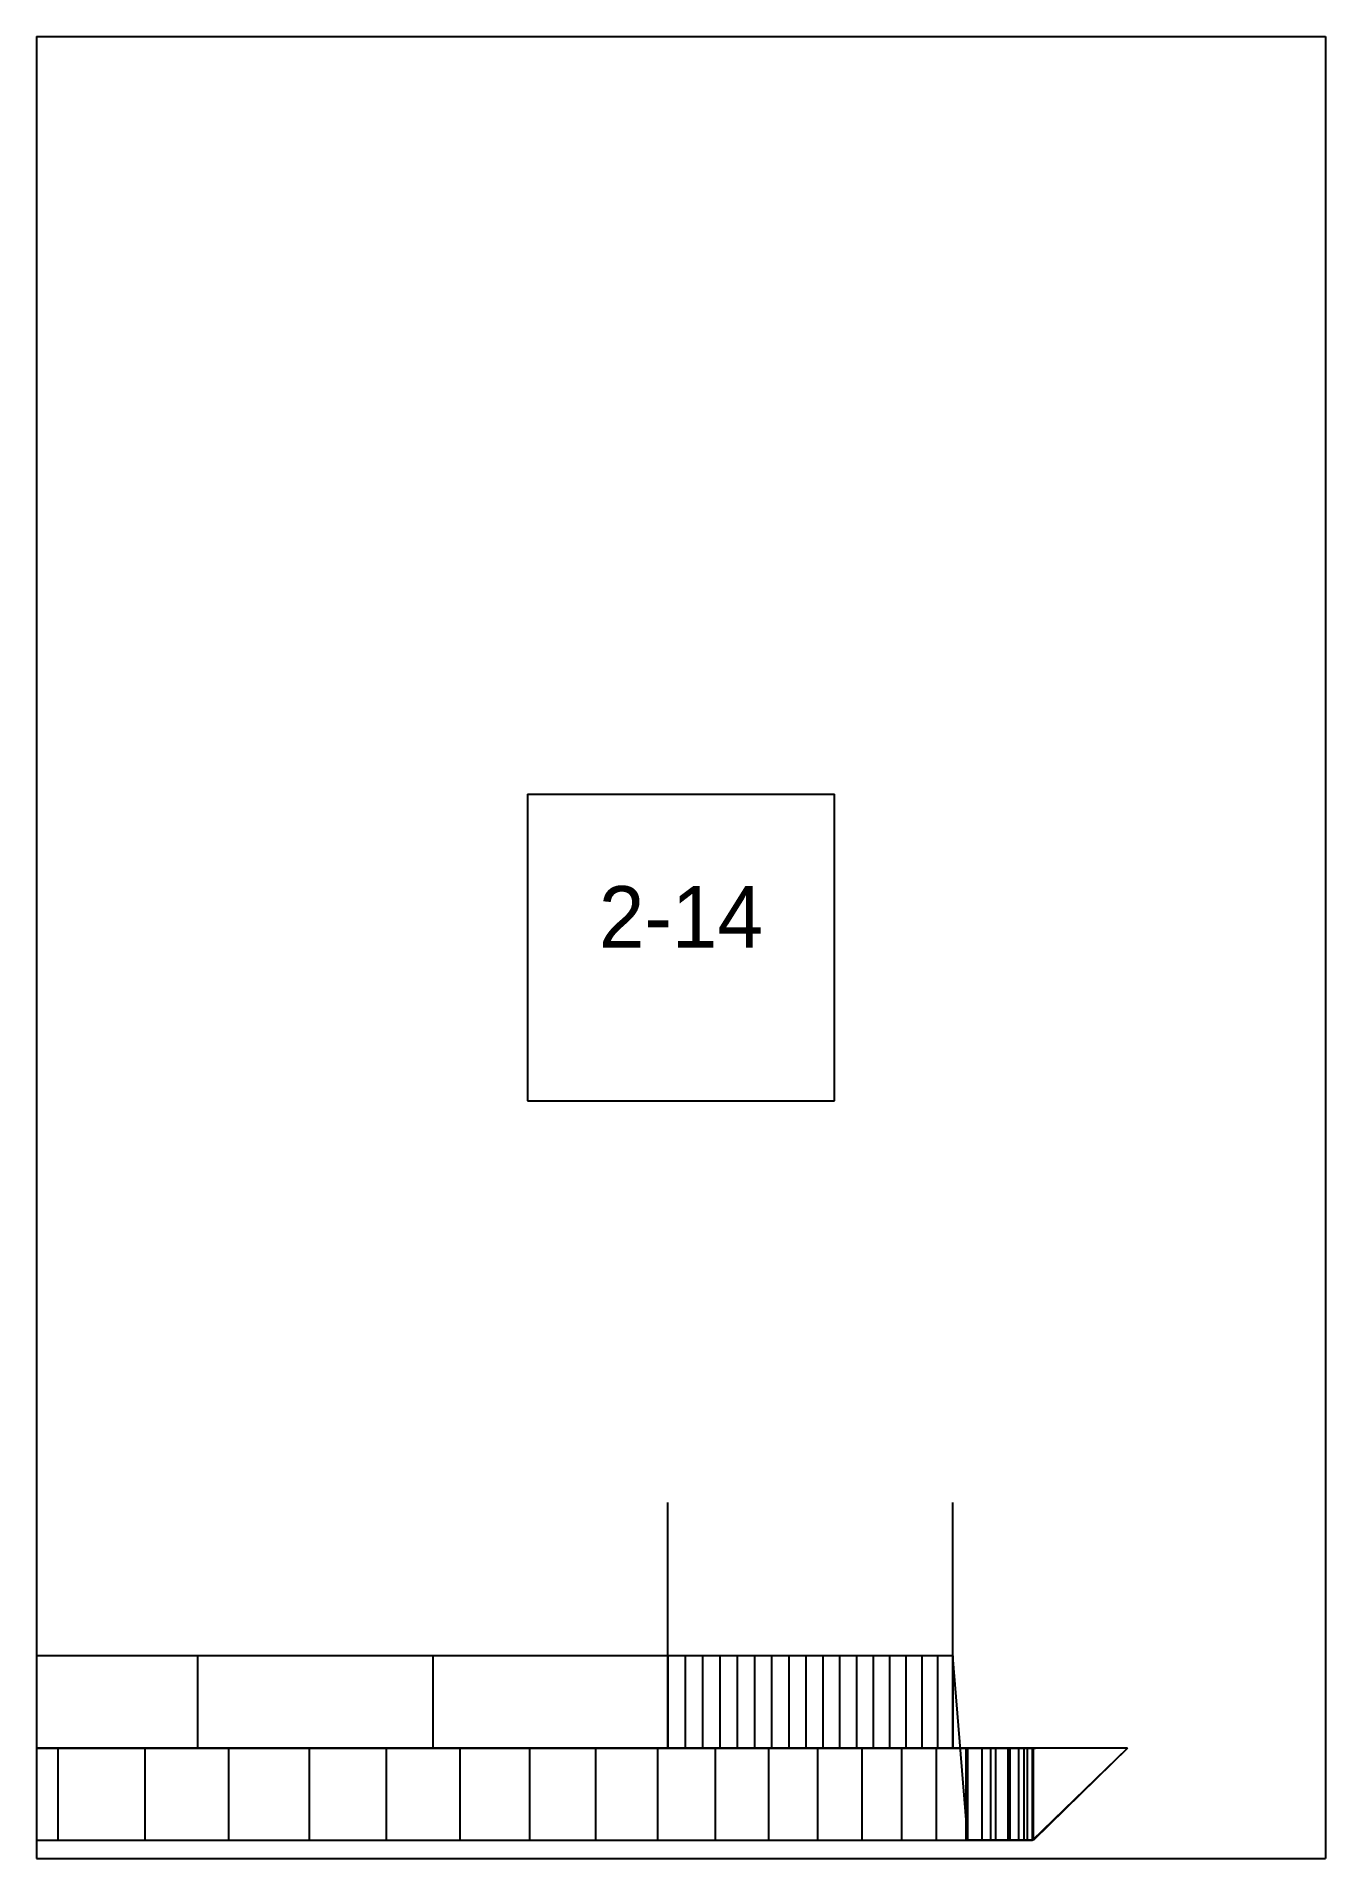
# Paper-space layout 'Plan 2-14' of a CAD drawing. Header units: metres, sheet in millimetres. Extents: x 0 to 210, y 0 to 297.
# The model-space entities are those that its viewports show. They can reach past a viewport. Long polylines and large blocks are cut down to what shows.
import ezdxf
from ezdxf.enums import TextEntityAlignment as Align

# ---------------------------------------------------------------- set-up
doc = ezdxf.new("R2010")
doc.units = ezdxf.units.M
for name, color, linetype in [('default', 7, 'Continuous'), ('TEXTLAYER', 7, 'Continuous'), ('VIEWPORTS', 7, 'Continuous')]:
    doc.layers.add(name, color=color, linetype=linetype)

msp = doc.modelspace()

# ---------------------------------------------------------------- linework, layer by layer
at = {"color": 9}
for p, q in [((2730, 0), (2730, -297)), ((2730, 0), (2730, -297)), ((2940, 0), (2940, -297)), ((2940, 0), (2940, -297)), ((2520, -297), (2730, -297)), ((2520, -297), (2730, -297)), ((2730, -297), (2940, -297)), ((2730, -297), (2730, -594)), ((2730, -297), (2940, -297)), ((2730, -297), (2730, -594)), ((2940, -297), (3150, -297)), ((2940, -297), (2940, -594)), ((2940, -297), (3150, -297)), ((2940, -297), (2940, -594)), ((2810, -420.5), (2860, -420.5)), ((2810, -420.5), (2810, -470.5)), ((2860, -470.5), (2860, -420.5)), ((2810, -470.5), (2860, -470.5)), ((2520, -594), (2730, -594)), ((2520, -594), (2730, -594)), ((2730, -594), (2940, -594)), ((2730, -594), (2730, -891)), ((2730, -594), (2940, -594)), ((2730, -594), (2730, -891)), ((2940, -594), (3150, -594)), ((2940, -594), (2940, -891)), ((2940, -594), (3150, -594)), ((2940, -594), (2940, -891))]:
    msp.add_line(p, q, dxfattribs=at)
at = {"layer": 'default', "color": 7, "linetype": 'Continuous'}
for p, q in [((2832.88, -575.98), (2832.88, -535.98)), ((2879.31, -575.98), (2879.31, -535.98)), ((2756.24, -560.98), (2717.91, -560.98)), ((2756.24, -560.98), (2756.24, -575.98)), ((2794.56, -560.98), (2756.24, -560.98)), ((2832.88, -560.98), (2794.56, -560.98)), ((2794.56, -560.98), (2794.56, -575.98)), ((2832.88, -560.98), (2832.88, -575.98)), ((2835.7, -560.98), (2832.88, -560.98)), ((2835.7, -560.98), (2835.7, -575.98)), ((2838.52, -560.98), (2835.7, -560.98)), ((2838.52, -560.98), (2838.52, -575.98)), ((2841.33, -560.98), (2838.52, -560.98)), ((2841.33, -560.98), (2841.33, -575.98)), ((2844.14, -560.98), (2841.33, -560.98)), ((2844.14, -560.98), (2844.14, -575.98)), ((2846.95, -560.98), (2844.14, -560.98)), ((2846.95, -560.98), (2846.95, -575.98)), ((2849.75, -560.98), (2846.95, -560.98)), ((2849.75, -560.98), (2849.75, -575.98)), ((2852.54, -560.98), (2849.75, -560.98)), ((2852.54, -560.98), (2852.54, -575.98)), ((2855.32, -560.98), (2852.54, -560.98)), ((2855.32, -560.98), (2855.32, -575.98)), ((2858.08, -560.98), (2855.32, -560.98)), ((2858.08, -560.98), (2858.08, -575.98)), ((2860.83, -560.98), (2858.08, -560.98)), ((2860.83, -560.98), (2860.83, -575.98)), ((2863.57, -560.98), (2860.83, -560.98)), ((2863.57, -560.98), (2863.57, -575.98)), ((2866.28, -560.98), (2863.57, -560.98)), ((2866.28, -560.98), (2866.28, -575.98)), ((2868.97, -560.98), (2866.28, -560.98)), ((2868.97, -560.98), (2868.97, -575.98)), ((2871.62, -560.98), (2868.97, -560.98)), ((2871.62, -560.98), (2871.62, -575.98)), ((2874.24, -560.98), (2871.62, -560.98)), ((2874.24, -560.98), (2874.24, -575.98)), ((2876.8, -560.98), (2874.24, -560.98)), ((2876.8, -560.98), (2876.8, -575.98)), ((2879.31, -560.98), (2876.8, -560.98)), ((2879.31, -560.98), (2879.31, -575.98)), ((2881.74, -590.98), (2879.31, -560.98)), ((2756.24, -575.98), (2717.91, -575.98)), ((2718.95, -575.98), (2733.56, -575.98)), ((2733.56, -590.98), (2733.56, -575.98)), ((2733.56, -575.98), (2747.71, -575.98)), ((2747.71, -590.98), (2747.71, -575.98)), ((2747.71, -575.98), (2761.35, -575.98)), ((2794.56, -575.98), (2756.24, -575.98)), ((2761.35, -590.98), (2761.35, -575.98)), ((2761.35, -575.98), (2774.47, -575.98)), ((2774.47, -590.98), (2774.47, -575.98)), ((2774.47, -575.98), (2787.03, -575.98)), ((2787.03, -590.98), (2787.03, -575.98)), ((2787.03, -575.98), (2799.01, -575.98)), ((2832.88, -575.98), (2794.56, -575.98)), ((2799.01, -575.98), (2810.38, -575.98)), ((2799.01, -590.98), (2799.01, -575.98)), ((2810.38, -590.98), (2810.38, -575.98)), ((2810.38, -575.98), (2821.12, -575.98)), ((2821.12, -590.98), (2821.12, -575.98)), ((2821.12, -575.98), (2831.21, -575.98)), ((2831.21, -590.98), (2831.21, -575.98)), ((2831.21, -575.98), (2840.61, -575.98)), ((2835.7, -575.98), (2832.88, -575.98)), ((2838.52, -575.98), (2835.7, -575.98)), ((2841.33, -575.98), (2838.52, -575.98)), ((2840.61, -590.98), (2840.61, -575.98)), ((2840.61, -575.98), (2849.31, -575.98)), ((2844.14, -575.98), (2841.33, -575.98)), ((2846.95, -575.98), (2844.14, -575.98)), ((2849.75, -575.98), (2846.95, -575.98)), ((2849.31, -590.98), (2849.31, -575.98)), ((2849.31, -575.98), (2857.28, -575.98)), ((2852.54, -575.98), (2849.75, -575.98)), ((2855.32, -575.98), (2852.54, -575.98)), ((2858.08, -575.98), (2855.32, -575.98)), ((2857.28, -590.98), (2857.28, -575.98)), ((2857.28, -575.98), (2864.5, -575.98)), ((2860.83, -575.98), (2858.08, -575.98)), ((2863.57, -575.98), (2860.83, -575.98)), ((2866.28, -575.98), (2863.57, -575.98)), ((2864.5, -590.98), (2864.5, -575.98)), ((2864.5, -575.98), (2870.96, -575.98)), ((2868.97, -575.98), (2866.28, -575.98)), ((2871.62, -575.98), (2868.97, -575.98)), ((2870.96, -590.98), (2870.96, -575.98)), ((2870.96, -575.98), (2876.61, -575.98)), ((2874.24, -575.98), (2871.62, -575.98)), ((2876.8, -575.98), (2874.24, -575.98)), ((2876.61, -590.98), (2876.61, -575.98)), ((2876.61, -575.98), (2881.45, -575.98)), ((2879.31, -575.98), (2876.8, -575.98)), ((2879.31, -575.98), (2879.31, -575.98)), ((2881.74, -575.98), (2879.31, -575.98)), ((2881.45, -590.98), (2881.45, -575.98)), ((2881.45, -575.98), (2885.46, -575.98)), ((2881.74, -590.98), (2881.74, -575.98)), ((2884.07, -575.98), (2881.74, -575.98)), ((2884.07, -590.98), (2884.07, -575.98)), ((2886.27, -575.98), (2884.07, -575.98)), ((2885.46, -590.98), (2885.46, -575.98)), ((2885.46, -575.98), (2888.62, -575.98)), ((2886.27, -590.98), (2886.27, -575.98)), ((2888.29, -575.98), (2886.27, -575.98)), ((2888.29, -590.98), (2888.29, -575.98)), ((2890.06, -575.98), (2888.29, -575.98)), ((2888.62, -590.98), (2888.62, -575.98)), ((2888.62, -575.98), (2890.89, -575.98)), ((2890.06, -590.98), (2890.06, -575.98)), ((2891.47, -575.98), (2890.06, -575.98)), ((2890.89, -590.98), (2890.89, -575.98)), ((2890.89, -575.98), (2892.27, -575.98)), ((2891.47, -590.98), (2891.47, -575.98)), ((2892.41, -575.98), (2891.47, -575.98)), ((2892.27, -590.98), (2892.27, -575.98)), ((2892.27, -590.98), (2907.74, -575.98)), ((2892.27, -575.98), (2892.74, -575.98)), ((2892.41, -590.98), (2892.41, -575.98)), ((2907.74, -575.98), (2892.41, -590.98)), ((2892.74, -575.98), (2892.41, -575.98)), ((2907.74, -575.98), (2892.74, -575.98)), ((2718.95, -590.98), (2733.56, -590.98)), ((2733.56, -590.98), (2747.71, -590.98)), ((2747.71, -590.98), (2761.35, -590.98)), ((2761.35, -590.98), (2774.47, -590.98)), ((2774.47, -590.98), (2787.03, -590.98)), ((2787.03, -590.98), (2799.01, -590.98)), ((2799.01, -590.98), (2810.38, -590.98)), ((2810.38, -590.98), (2821.12, -590.98)), ((2821.12, -590.98), (2831.21, -590.98)), ((2831.21, -590.98), (2840.61, -590.98)), ((2840.61, -590.98), (2849.31, -590.98)), ((2849.31, -590.98), (2857.28, -590.98)), ((2857.28, -590.98), (2864.5, -590.98)), ((2864.5, -590.98), (2870.96, -590.98)), ((2870.96, -590.98), (2876.61, -590.98)), ((2876.61, -590.98), (2881.45, -590.98)), ((2881.45, -590.98), (2885.46, -590.98)), ((2884.07, -590.98), (2881.74, -590.98)), ((2886.27, -590.98), (2884.07, -590.98)), ((2885.46, -590.98), (2888.62, -590.98)), ((2888.29, -590.98), (2886.27, -590.98)), ((2890.06, -590.98), (2888.29, -590.98)), ((2888.62, -590.98), (2890.89, -590.98)), ((2891.47, -590.98), (2890.06, -590.98)), ((2890.89, -590.98), (2892.27, -590.98)), ((2892.41, -590.98), (2891.47, -590.98))]:
    msp.add_line(p, q, dxfattribs=at)

# ---------------------------------------------------------------- texts
at = {"layer": 'TEXTLAYER', "color": 1}
msp.add_text('2-14', height=10, dxfattribs=at).set_placement((2835, -445.5), align=Align.CENTER)

psp = doc.layouts.new('Plan 2-14')

# ---------------------------------------------------------------- viewports
at = {"layer": 'VIEWPORTS'}
psp.add_viewport(center=(105, 148.5), size=(210, 297), view_center_point=(2835, -445.5), view_height=297, dxfattribs=at)

doc.saveas('drawing.dxf')
